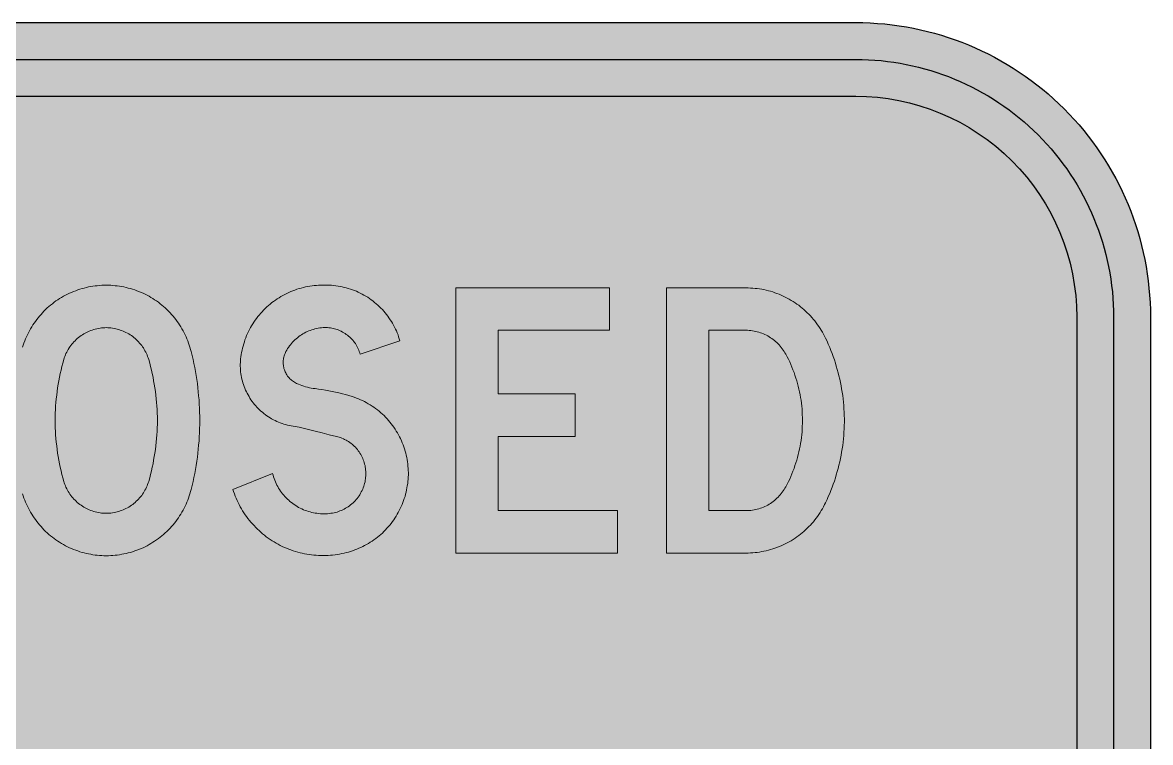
# Model space of a CAD drawing. Extents: x 0 to 420, y 0 to 297.
# Drawn here: x 166.88 to 189.83, y 65.31 to 79.97 of the extents above; entities that cross this region are included whole.
import ezdxf

# ---------------------------------------------------------------- set-up
doc = ezdxf.new("R2010")
doc.units = 0
doc.header["$LTSCALE"] = 0.5
for name, color, linetype in [('L25', 1, 'CONTINUOUS'), ('L35', 3, 'CONTINUOUS'), ('YELLOW', 50, 'CONTINUOUS')]:
    doc.layers.add(name, color=color, linetype=linetype)

msp = doc.modelspace()

# ---------------------------------------------------------------- hatches: boundary and pattern name
at = {"layer": 'L25'}
h = msp.add_hatch(color=256, dxfattribs=at)
h.dxf.hatch_style = 1
h.paths.add_polyline_path([(187.8315759, 52.1503274, -1.1103618253), (187.4754925, 52.1876725, -0.1940601609), (183.8331993, 50.718704), (135.8331993, 50.718704, -0.1940601609), (132.190906, 52.1876725, -1.1103618253), (131.8348226, 52.1503274, -0.4768377444), (132.0521677, 52.3264108, -0.1940601609), (130.5831993, 55.968704), (130.5831993, 73.968704, -0.4142135624), (135.8331993, 79.218704), (183.8331993, 79.218704, -0.4142135624), (189.0831993, 73.968704), (189.0831993, 55.968704, -0.1940601609), (187.6142308, 52.3264108, -0.4768377444)])
h.paths.add_polyline_path([(183.8331993, 78.468704, -0.4142135624), (188.3331993, 73.968704), (188.3331993, 55.968704, -0.4142135624), (183.8331993, 51.468704), (135.8331993, 51.468704, -0.4142135624), (131.3331993, 55.968704), (131.3331993, 73.968704, -0.4142135624), (135.8331993, 78.468704)], flags=16)
at = {"layer": 'YELLOW'}
h = msp.add_hatch(color=256, dxfattribs=at)
h.dxf.hatch_style = 1
h.paths.add_polyline_path([(189.8331993, 55.968704), (189.8331993, 73.968704, 0.4142135624), (183.8331993, 79.968704), (135.8331993, 79.968704, 0.4142135624), (129.8331993, 73.968704), (129.8331993, 55.968704, 0.1741844824), (131.2050247, 52.1503274), (131.8348226, 52.1503274, -0.4142135624), (132.0148226, 52.3303274), (132.0148226, 52.3655804, -0.1913873123), (130.5831993, 55.968704), (130.5831993, 73.968704, -0.4142135624), (135.8331993, 79.218704), (183.8331993, 79.218704, -0.4142135624), (189.0831993, 73.968704), (189.0831993, 55.968704, -0.1913873123), (187.6515759, 52.3655804), (187.6515759, 52.3303274, -0.4142135624), (187.8315759, 52.1503274, -1), (187.4715759, 52.1503274), (187.4363229, 52.1503274, -0.1913873123), (183.8331993, 50.718704), (135.8331993, 50.718704, -0.1913873123), (132.2300756, 52.1503274), (132.1948226, 52.1503274, -1), (131.8348226, 52.1503274), (131.2050247, 52.1503274, 0.2238764866), (135.8331993, 49.968704), (183.8331993, 49.968704, 0.4142135624)])
h = msp.add_hatch(color=256, dxfattribs=at)
edge = h.paths.add_edge_path()
edge.add_line((131.3331993, 55.968704), (131.3331993, 73.968704))
edge.add_arc((135.8331993, 73.968704), 4.5, 90, 180, ccw=False)
edge.add_line((135.8331993, 78.468704), (183.8331993, 78.468704))
edge.add_arc((183.8331993, 73.968704), 4.5, 0, 90, ccw=False)
edge.add_line((188.3331993, 73.968704), (188.3331993, 55.968704))
edge.add_arc((183.8331993, 55.968704), 4.5, -90, 0, ccw=False)
edge.add_line((183.8331993, 51.468704), (135.8331993, 51.468704))
edge.add_arc((135.8331993, 55.968704), 4.5, 180, 270, ccw=False)

# ---------------------------------------------------------------- linework, layer by layer
at = {"layer": 'L25', "elevation": 0.0007629}
for points in [[(130.5831993, 55.968704), (130.5831993, 73.968704, -0.4142135624), (135.8331993, 79.218704), (183.8331993, 79.218704, -0.4142135624), (189.0831993, 73.968704), (189.0831993, 55.968704, -0.4142135624), (183.8331993, 50.718704), (135.8331993, 50.718704, -0.4142135624)], [(131.3331993, 55.968704), (131.3331993, 73.968704, -0.4142135624), (135.8331993, 78.468704), (183.8331993, 78.468704, -0.4142135624), (188.3331993, 73.968704), (188.3331993, 55.968704, -0.4142135624), (183.8331993, 51.468704), (135.8331993, 51.468704, -0.4142135624)]]:
    msp.add_lwpolyline(points, format="xyb", close=True, dxfattribs=at)
at = {"layer": 'L25', "lineweight": 0, "elevation": 0.0007629}
msp.add_lwpolyline([(166.8752403, 70.374651), (166.8908006, 70.3305634), (166.9037675, 70.2864758), (166.9193278, 70.2449817), (166.9374815, 70.2034875), (166.9556352, 70.1619933), (166.9737889, 70.1204991), (166.994536, 70.0790049), (167.0152831, 70.0375108), (167.0386236, 69.99861), (167.0619641, 69.9597092), (167.0853045, 69.9208084), (167.1112384, 69.884501), (167.1371723, 69.8456002), (167.1631061, 69.8092928), (167.1916334, 69.7729854), (167.2201606, 69.7392714), (167.2512812, 69.7055574), (167.2798085, 69.6718433), (167.3109291, 69.6381293), (167.3446431, 69.6070087), (167.3783572, 69.5758881), (167.4120712, 69.5447674), (167.4457852, 69.5162402), (167.4820926, 69.4877129), (167.5184, 69.4591857), (167.5547074, 69.4332518), (167.5936082, 69.407318), (167.6299156, 69.3839775), (167.6688164, 69.3580436), (167.7077172, 69.3372965), (167.7492114, 69.3139561), (167.7881122, 69.293209), (167.8296063, 69.2750553), (167.8711005, 69.2569016), (167.9125947, 69.2387479), (167.9566822, 69.2231876), (167.9981764, 69.2076272), (168.042264, 69.1920669), (168.0863515, 69.1791), (168.1304391, 69.1687265), (168.1745267, 69.1583529), (168.2186142, 69.1479794), (168.2627018, 69.1401992), (168.3067894, 69.132419), (168.3534703, 69.1246389), (168.3975579, 69.1194521), (168.4416454, 69.1168587), (168.4883264, 69.1142653), (168.5324139, 69.111672), (168.5790949, 69.111672), (168.6231825, 69.111672), (168.6698634, 69.1142653), (168.713951, 69.1168587), (168.7606319, 69.1194521), (168.8047195, 69.1246389), (168.8514004, 69.132419), (168.895488, 69.1401992), (168.9395756, 69.1479794), (168.9836631, 69.1583529), (169.0277507, 69.1687265), (169.0718382, 69.1791), (169.1159258, 69.1920669), (169.1600134, 69.2076272), (169.2015075, 69.2231876), (169.2455951, 69.2387479), (169.2870893, 69.2569016), (169.3285835, 69.2750553), (169.3700776, 69.293209), (169.4089784, 69.3139561), (169.4504726, 69.3372965), (169.4893734, 69.3580436), (169.5282742, 69.3839775), (169.5645816, 69.407318), (169.6034824, 69.4332518), (169.6397898, 69.4591857), (169.6760972, 69.4877129), (169.7124046, 69.5162402), (169.7461186, 69.5447674), (169.7798326, 69.5758881), (169.8135466, 69.6070087), (169.8446673, 69.6381293), (169.8783813, 69.6718433), (169.9069085, 69.7055574), (169.9380292, 69.7392714), (169.9665564, 69.7729854), (169.9950837, 69.8092928), (170.0210175, 69.8456002), (170.0469514, 69.884501), (170.0728852, 69.9208084), (170.0962257, 69.9597092), (170.1195662, 69.99861), (170.1429067, 70.0375108), (170.1636538, 70.0790049), (170.1844008, 70.1204991), (170.2025545, 70.1619933), (170.2207082, 70.2034875), (170.2388619, 70.2449817), (170.2544223, 70.2864758), (170.2673892, 70.3305634), (170.2829495, 70.374651), (170.2933231, 70.4187385), (170.30629, 70.4628261), (170.3270371, 70.543221), (170.3451908, 70.623616), (170.3633445, 70.7066044), (170.3789048, 70.7869993), (170.3944651, 70.8699877), (170.407432, 70.9503827), (170.420399, 71.033371), (170.4333659, 71.1163594), (170.4437394, 71.1993477), (170.4515196, 71.2823361), (170.4592998, 71.3653244), (170.4670799, 71.4483128), (170.4722667, 71.5313011), (170.4774535, 71.6142895), (170.4800469, 71.6998712), (170.4826402, 71.7828596), (170.4826402, 71.8658479), (170.4826402, 71.9488363), (170.4800469, 72.0318246), (170.4774535, 72.114813), (170.4722667, 72.2003947), (170.4670799, 72.2833831), (170.4592998, 72.3663714), (170.4515196, 72.4493598), (170.4437394, 72.5323481), (170.4333659, 72.6153365), (170.420399, 72.6983248), (170.407432, 72.7787198), (170.3944651, 72.8617082), (170.3789048, 72.9446965), (170.3633445, 73.0250915), (170.3451908, 73.1080798), (170.3270371, 73.1884748), (170.30629, 73.2688698), (170.2933231, 73.3129573), (170.2829495, 73.3570449), (170.2673892, 73.4011324), (170.2544223, 73.4426266), (170.2388619, 73.4867142), (170.2207082, 73.5282084), (170.2025545, 73.5697025), (170.1844008, 73.6111967), (170.1636538, 73.6526909), (170.1429067, 73.6915917), (170.1195662, 73.7330859), (170.0962257, 73.7719866), (170.0728852, 73.8108874), (170.0469514, 73.8471948), (170.0210175, 73.8835022), (169.9950837, 73.922403), (169.9665564, 73.9561171), (169.9380292, 73.9924245), (169.9069085, 74.0261385), (169.8783813, 74.0598525), (169.8446673, 74.0935665), (169.8135466, 74.1246871), (169.7798326, 74.1558078), (169.7461186, 74.1869284), (169.7124046, 74.2154557), (169.6760972, 74.2439829), (169.6397898, 74.2725101), (169.6034824, 74.298444), (169.5645816, 74.3243779), (169.5282742, 74.3477183), (169.4893734, 74.3710588), (169.4504726, 74.3943993), (169.4089784, 74.4151464), (169.3700776, 74.4358935), (169.3285835, 74.4566406), (169.2870893, 74.4747943), (169.2455951, 74.492948), (169.2015075, 74.5085083), (169.1600134, 74.5240686), (169.1159258, 74.5370355), (169.0718382, 74.5500025), (169.0277507, 74.5629694), (168.9836631, 74.5733429), (168.9395756, 74.5837165), (168.895488, 74.5914966), (168.8514004, 74.5992768), (168.8047195, 74.6070569), (168.7606319, 74.6096503), (168.713951, 74.6148371), (168.6698634, 74.6174305), (168.6231825, 74.6200239), (168.5790949, 74.6200239), (168.5324139, 74.6200239), (168.4883264, 74.6174305), (168.4416454, 74.6148371), (168.3975579, 74.6096503), (168.3534703, 74.6070569), (168.3067894, 74.5992768), (168.2627018, 74.5914966), (168.2186142, 74.5837165), (168.1745267, 74.5733429), (168.1304391, 74.5629694), (168.0863515, 74.5500025), (168.042264, 74.5370355), (167.9981764, 74.5240686), (167.9566822, 74.5085083), (167.9125947, 74.492948), (167.8711005, 74.4747943), (167.8296063, 74.4566406), (167.7881122, 74.4358935), (167.7492114, 74.4151464), (167.7077172, 74.3943993), (167.6688164, 74.3710588), (167.6299156, 74.3477183), (167.5936082, 74.3243779), (167.5547074, 74.298444), (167.5184, 74.2725101), (167.4820926, 74.2439829), (167.4457852, 74.2154557), (167.4120712, 74.1869284), (167.3783572, 74.1558078), (167.3446431, 74.1246871), (167.3109291, 74.0935665), (167.2798085, 74.0598525), (167.2512812, 74.0261385), (167.2201606, 73.9924245), (167.1916334, 73.9561171), (167.1631061, 73.922403), (167.1371723, 73.8835022), (167.1112384, 73.8471948), (167.0853045, 73.8108874), (167.0619641, 73.7719866), (167.0386236, 73.7330859), (167.0152831, 73.6915917), (166.994536, 73.6526909), (166.9737889, 73.6111967), (166.9556352, 73.5697025), (166.9374815, 73.5282084), (166.9193278, 73.4867142), (166.9037675, 73.4426266), (166.8908006, 73.4011324), (166.8752403, 73.3570449)], dxfattribs=at)
for points in [[(173.1538278, 69.9752695), (173.1849485, 69.9804563), (173.2160691, 69.985643), (173.2471897, 69.9934232), (173.2783104, 70.0012034), (173.3068376, 70.0115769), (173.3353649, 70.0219505), (173.3664855, 70.032324), (173.3950127, 70.0452909), (173.42354, 70.0608512), (173.4494738, 70.0764116), (173.4780011, 70.0919719), (173.503935, 70.1075322), (173.5298688, 70.1256859), (173.5532093, 70.146433), (173.5791432, 70.1645867), (173.6024836, 70.1853338), (173.6232307, 70.2086742), (173.6465712, 70.2294213), (173.6673183, 70.2527618), (173.685472, 70.2786957), (173.7062191, 70.3020361), (173.7243728, 70.32797), (173.7399331, 70.3539039), (173.7554934, 70.3824311), (173.7710537, 70.4109584), (173.786614, 70.4368922), (173.799581, 70.4654195), (173.8099545, 70.4965401), (173.8203281, 70.5250673), (173.8307016, 70.556188), (173.8384818, 70.5847152), (173.8462619, 70.6158359), (173.8514487, 70.6469565), (173.8566355, 70.6780771), (173.8592288, 70.7066044), (173.8618222, 70.737725), (173.8618222, 70.7688456), (173.8618222, 70.7973729), (173.8618222, 70.8284935), (173.8592288, 70.8596141), (173.8566355, 70.8881414), (173.8514487, 70.919262), (173.8462619, 70.9477893), (173.8384818, 70.9789099), (173.8307016, 71.0074371), (173.8203281, 71.0359644), (173.8099545, 71.0644916), (173.799581, 71.0930189), (173.786614, 71.1189527), (173.7736471, 71.14748), (173.7580868, 71.1734138), (173.7425265, 71.1993477), (173.7269662, 71.2252816), (173.7088125, 71.248622), (173.6906587, 71.2719625), (173.6699117, 71.295303), (173.6491646, 71.3186435), (173.6284175, 71.3393906), (173.6076704, 71.3601376), (173.5843299, 71.3808847), (173.5609894, 71.3990384), (173.5350556, 71.4171921), (173.5117151, 71.4353458), (173.4857813, 71.4509062), (173.4598474, 71.4664665), (173.4313201, 71.4794334), (173.4053863, 71.4924003), (173.376859, 71.5053673), (173.3483318, 71.5157408), (173.3198045, 71.5261143), (173.2912773, 71.5338945), (173.2627501, 71.5416747), (173.1175204, 71.5753887), (172.9748842, 71.6116961), (172.8296546, 71.6505969), (172.7492596, 71.671344), (172.6688647, 71.6894977), (172.5884697, 71.7102448), (172.5080747, 71.7258051), (172.4276798, 71.7439588), (172.3446914, 71.7569257), (172.3057906, 71.7647059), (172.2694832, 71.772486), (172.2305824, 71.7828596), (172.194275, 71.7932331), (172.1579676, 71.8062), (172.1216602, 71.819167), (172.0853528, 71.8321339), (172.0490454, 71.8476942), (172.0153314, 71.8632545), (171.9816174, 71.8814082), (171.94531, 71.8995619), (171.9141893, 71.920309), (171.8804753, 71.9410561), (171.8493547, 71.9618032), (171.818234, 71.9825503), (171.7871134, 72.0058908), (171.7585862, 72.0318246), (171.7274655, 72.0551651), (171.6989383, 72.081099), (171.6730044, 72.1096262), (171.6470706, 72.1355601), (171.6211367, 72.1640873), (171.5952028, 72.1926146), (171.5718624, 72.2237352), (171.5485219, 72.2548558), (171.5251814, 72.2859765), (171.5044343, 72.3170971), (171.4862806, 72.3508111), (171.4655335, 72.3845251), (171.4473798, 72.4182391), (171.4318195, 72.4519532), (171.4136658, 72.4856672), (171.4006989, 72.5219746), (171.3851386, 72.558282), (171.3721716, 72.5945894), (171.3617981, 72.6308968), (171.3514246, 72.6672042), (171.341051, 72.7035116), (171.3332709, 72.7424124), (171.3254907, 72.7787198), (171.3203039, 72.8176206), (171.3151172, 72.8565214), (171.3125238, 72.8928288), (171.3099304, 72.9317296), (171.307337, 72.9706304), (171.307337, 73.0095312), (171.3099304, 73.0458386), (171.3125238, 73.0847394), (171.3151172, 73.1236401), (171.3203039, 73.1625409), (171.3254907, 73.2066285), (171.3332709, 73.2507161), (171.3436444, 73.2948036), (171.3514246, 73.3388912), (171.3643915, 73.3803854), (171.3773584, 73.4244729), (171.3903253, 73.4685605), (171.4032923, 73.5100547), (171.4188526, 73.5515488), (171.4370063, 73.593043), (171.45516, 73.6345372), (171.4733137, 73.6760314), (171.4940608, 73.7149322), (171.5148079, 73.7564263), (171.5381483, 73.7953271), (171.5614888, 73.8316345), (171.5848293, 73.8705353), (171.6107632, 73.9068427), (171.636697, 73.9431501), (171.6652243, 73.9794575), (171.6937515, 74.0131715), (171.7222788, 74.049479), (171.750806, 74.0805996), (171.7819266, 74.1143136), (171.8156407, 74.1454342), (171.8467613, 74.1765549), (171.8804753, 74.2076755), (171.9141893, 74.2362027), (171.9504967, 74.26473), (171.9868041, 74.2906639), (172.0231115, 74.3165977), (172.0594189, 74.3425316), (172.0983197, 74.365872), (172.1346271, 74.3892125), (172.1735279, 74.412553), (172.2150221, 74.4333001), (172.2539229, 74.4540472), (172.2954171, 74.4722009), (172.3369112, 74.4903546), (172.3784054, 74.5059149), (172.4198996, 74.5214752), (172.4613938, 74.5370355), (172.5054813, 74.5500025), (172.5495689, 74.5629694), (172.5910631, 74.5733429), (172.6351506, 74.5837165), (172.6792382, 74.5914966), (172.7233258, 74.5992768), (172.7674133, 74.6070569), (172.8140943, 74.6122437), (172.8581818, 74.6148371), (172.9022694, 74.6174305), (172.9489503, 74.6200239), (172.9930379, 74.6200239), (173.0371255, 74.6200239), (173.0786196, 74.6200239), (173.1227072, 74.6200239), (173.1667948, 74.6174305), (173.2082889, 74.6122437), (173.2523765, 74.6070569), (173.2964641, 74.6018702), (173.3379583, 74.59409), (173.3820458, 74.5863099), (173.42354, 74.5759363), (173.4650342, 74.5655628), (173.5065283, 74.5551892), (173.5480225, 74.5396289), (173.5895167, 74.526662), (173.6310109, 74.5111017), (173.6699117, 74.4955413), (173.7088125, 74.4773876), (173.7477132, 74.4592339), (173.786614, 74.4384869), (173.8255148, 74.4177398), (173.8618222, 74.3943993), (173.900723, 74.3736522), (173.9370304, 74.3477183), (173.9707444, 74.3243779), (174.0070518, 74.298444), (174.0407659, 74.2699168), (174.0744799, 74.2439829), (174.1056005, 74.2154557), (174.1367211, 74.184335), (174.1678418, 74.1532144), (174.1989624, 74.1220938), (174.2274897, 74.0909731), (174.2560169, 74.0572591), (174.2845441, 74.0235451), (174.310478, 73.9898311), (174.3338185, 73.9535237), (174.3597523, 73.9172163), (174.3830928, 73.8809089), (174.4064333, 73.8446015), (174.4271804, 73.8057007), (174.4479275, 73.7667999), (174.4660812, 73.7278991), (174.4842349, 73.6889983), (174.4997952, 73.6500975), (174.5179489, 73.6086033), (174.5309158, 73.5671092), (174.5438828, 73.5282084), (174.5568497, 73.4867142), (173.7477132, 73.2144087), (173.7399331, 73.2429359), (173.7295595, 73.2714631), (173.719186, 73.2999904), (173.7088125, 73.3259243), (173.6958455, 73.3518581), (173.6802852, 73.3803854), (173.6647249, 73.4037258), (173.6491646, 73.4296597), (173.6336043, 73.4530002), (173.6154506, 73.4763406), (173.5972969, 73.4996811), (173.5765498, 73.5230216), (173.5558027, 73.5437687), (173.5350556, 73.5645158), (173.5117151, 73.5826695), (173.4883746, 73.6008232), (173.4650342, 73.6189769), (173.4416937, 73.6371306), (173.4157598, 73.6526909), (173.389826, 73.6656578), (173.3638921, 73.6812181), (173.3379583, 73.6915917), (173.3120244, 73.7045586), (173.2834971, 73.7149322), (173.2549699, 73.7227123), (173.2264427, 73.7330859), (173.1979154, 73.7382726), (173.1693882, 73.7460528), (173.1408609, 73.7486462), (173.1097403, 73.7538329), (173.081213, 73.7564263), (173.0526858, 73.7564263), (173.0215652, 73.7564263), (172.9930379, 73.7564263), (172.9593239, 73.7538329), (172.9256099, 73.7486462), (172.8918959, 73.7434594), (172.8607752, 73.7382726), (172.8270612, 73.7304925), (172.7959406, 73.7201189), (172.7622266, 73.7123388), (172.7311059, 73.6993718), (172.6999853, 73.6889983), (172.6688647, 73.6760314), (172.6403374, 73.660471), (172.6092168, 73.6449107), (172.5806895, 73.6293504), (172.5521623, 73.6111967), (172.523635, 73.593043), (172.4977012, 73.5722959), (172.4691739, 73.5515488), (172.4458335, 73.5308017), (172.4198996, 73.5074613), (172.3965591, 73.4841208), (172.3732186, 73.4607803), (172.3498782, 73.4348465), (172.3291311, 73.4089126), (172.308384, 73.3829787), (172.2902303, 73.3544515), (172.2694832, 73.3285176), (172.2539229, 73.2999904), (172.2357692, 73.2688698), (172.2253956, 73.2481227), (172.2176155, 73.2273756), (172.2072419, 73.2040351), (172.1994618, 73.1806946), (172.194275, 73.1573542), (172.1890882, 73.1340137), (172.1839015, 73.1106732), (172.1813081, 73.0873327), (172.1813081, 73.0639923), (172.1813081, 73.0406518), (172.1813081, 73.0147179), (172.1839015, 72.9913775), (172.1864949, 72.968037), (172.1916816, 72.9446965), (172.1968684, 72.921356), (172.2046486, 72.8980156), (172.2124287, 72.8772685), (172.2228023, 72.853928), (172.2331758, 72.8331809), (172.2435493, 72.8124338), (172.2565163, 72.7916867), (172.2694832, 72.7709396), (172.2850435, 72.7527859), (172.3006038, 72.7346322), (172.3161642, 72.7164785), (172.3343179, 72.7009182), (172.3524716, 72.6853579), (172.3706253, 72.6697976), (172.3913724, 72.6568307), (172.4095261, 72.6438637), (172.4302731, 72.6308968), (172.4536136, 72.6205233), (172.489921, 72.6049629), (172.5262284, 72.5894026), (172.5625358, 72.5764357), (172.5988432, 72.5634688), (172.637744, 72.5530952), (172.6766448, 72.5427217), (172.7129522, 72.5323481), (172.751853, 72.524568), (172.7907538, 72.5193812), (172.8296546, 72.5141944), (172.899676, 72.5038209), (172.9696974, 72.4960407), (173.0397189, 72.4830738), (173.1097403, 72.4701069), (173.1771683, 72.4571399), (173.2471897, 72.444173), (173.3146178, 72.4260193), (173.3846392, 72.410459), (173.4520672, 72.3923053), (173.5194953, 72.3715582), (173.5869233, 72.3508111), (173.6284175, 72.3378442), (173.6699117, 72.3222839), (173.7114058, 72.3067235), (173.7529, 72.2885698), (173.7943942, 72.2704161), (173.833295, 72.249669), (173.8721958, 72.228922), (173.9110966, 72.2055815), (173.9499974, 72.1848344), (173.9888981, 72.1589005), (174.0252055, 72.1355601), (174.061513, 72.1096262), (174.0978204, 72.081099), (174.1315344, 72.0525717), (174.1652484, 72.0240445), (174.1989624, 71.9955172), (174.2326764, 71.9643966), (174.2637971, 71.933276), (174.2949177, 71.8995619), (174.3234449, 71.8658479), (174.3519722, 71.8321339), (174.3804994, 71.7984199), (174.4090267, 71.7621125), (174.4349605, 71.7258051), (174.458301, 71.6894977), (174.4816415, 71.6505969), (174.504982, 71.6116961), (174.5283224, 71.5727953), (174.5490695, 71.5338945), (174.5672232, 71.4949937), (174.5879703, 71.4534995), (174.6035306, 71.4120054), (174.6216843, 71.3705112), (174.6372446, 71.329017), (174.6502116, 71.2849294), (174.6631785, 71.2434353), (174.6761454, 71.1993477), (174.686519, 71.1578535), (174.6942991, 71.113766), (174.7046727, 71.0696784), (174.7098595, 71.0255908), (174.7176396, 70.9815033), (174.720233, 70.9374157), (174.7254198, 70.8907348), (174.7254198, 70.8466472), (174.7280132, 70.8025596), (174.7280132, 70.7584721), (174.7254198, 70.7117911), (174.7228264, 70.6677036), (174.720233, 70.623616), (174.7150462, 70.5795284), (174.7072661, 70.5354409), (174.6994859, 70.4913533), (174.6917058, 70.4498591), (174.6813322, 70.4057716), (174.6709587, 70.361684), (174.6605851, 70.3201898), (174.6450248, 70.2761023), (174.6320579, 70.2346081), (174.6164976, 70.1931139), (174.6009372, 70.1516198), (174.5827835, 70.112719), (174.5646298, 70.0712248), (174.5438828, 70.032324), (174.5231357, 69.9934232), (174.5023886, 69.9545224), (174.4790481, 69.9156216), (174.4557076, 69.8793142), (174.4297738, 69.8430068), (174.4038399, 69.8066994), (174.377906, 69.770392), (174.3493788, 69.736678), (174.3208516, 69.702964), (174.2923243, 69.66925), (174.2612037, 69.6355359), (174.230083, 69.6044153), (174.1989624, 69.5732947), (174.1652484, 69.5447674), (174.1315344, 69.5162402), (174.0978204, 69.4877129), (174.0641063, 69.4617791), (174.0277989, 69.4332518), (173.9914915, 69.4099114), (173.9525907, 69.3839775), (173.9162833, 69.360637), (173.8773825, 69.3398899), (173.8384818, 69.3191428), (173.799581, 69.2983958), (173.7606802, 69.2802421), (173.719186, 69.2620883), (173.6776918, 69.2439346), (173.6361976, 69.2283743), (173.5947035, 69.212814), (173.5532093, 69.1998471), (173.5091217, 69.1868802), (173.4676276, 69.1765066), (173.42354, 69.1661331), (173.376859, 69.1557595), (173.3301781, 69.145386), (173.2834971, 69.1376058), (173.2368162, 69.132419), (173.1875419, 69.1246389), (173.1408609, 69.1220455), (173.09418, 69.1168587), (173.0449056, 69.1168587), (172.9982247, 69.1142653), (172.9489503, 69.1142653), (172.9022694, 69.1168587), (172.8529951, 69.1194521), (172.8063141, 69.1246389), (172.7596332, 69.1272323), (172.7103588, 69.1350124), (172.6636779, 69.1427926), (172.6169969, 69.1505727), (172.570316, 69.1609463), (172.523635, 69.1713198), (172.4769541, 69.1842868), (172.4302731, 69.1972537), (172.3861856, 69.212814), (172.3395046, 69.2283743), (172.2954171, 69.2439346), (172.2513295, 69.2620883), (172.2072419, 69.2802421), (172.1631544, 69.3009891), (172.1190668, 69.3217362), (172.0775726, 69.3450767), (172.0360785, 69.3684172), (171.9945843, 69.3917576), (171.9530901, 69.4176915), (171.9141893, 69.4436254), (171.8752885, 69.4695592), (171.8363877, 69.4980865), (171.797487, 69.5292071), (171.7611795, 69.5577344), (171.7248721, 69.588855), (171.6885647, 69.622569), (171.6548507, 69.6536896), (171.6211367, 69.6874037), (171.5874227, 69.7237111), (171.5537087, 69.7574251), (171.522588, 69.7937325), (171.4940608, 69.8300399), (171.4629402, 69.8689407), (171.4344129, 69.9078415), (171.408479, 69.9467423), (171.3799518, 69.985643), (171.3540179, 70.0271372), (171.3306775, 70.0686314), (171.307337, 70.1101256), (171.2839965, 70.1516198), (171.2632494, 70.1957073), (171.2425023, 70.2372015), (171.2243486, 70.2812891), (171.2061949, 70.3253766), (171.1880412, 70.3720576), (171.1724809, 70.4161451), (171.1569206, 70.4628261), (171.966057, 70.7844059), (171.9764306, 70.7506919), (171.9868041, 70.7169779), (171.9971777, 70.6832639), (172.0101446, 70.6495499), (172.0231115, 70.6158359), (172.0386719, 70.5821218), (172.0542322, 70.5510012), (172.0697925, 70.5198806), (172.0879462, 70.4887599), (172.1060999, 70.4576393), (172.126847, 70.4291121), (172.1475941, 70.3979914), (172.1683412, 70.3694642), (172.1916816, 70.3435303), (172.2150221, 70.3150031), (172.240956, 70.2890692), (172.2668898, 70.2631354), (172.2928237, 70.2397949), (172.3187575, 70.2164544), (172.3472848, 70.1931139), (172.375812, 70.1723668), (172.4043393, 70.1516198), (172.4354599, 70.1308727), (172.4639872, 70.112719), (172.4951078, 70.0945653), (172.5288218, 70.0790049), (172.5599424, 70.0634446), (172.5936565, 70.0478843), (172.6273705, 70.0349174), (172.6610845, 70.0245438), (172.6947985, 70.0115769), (172.7285125, 70.0037968), (172.7622266, 69.9934232), (172.798534, 69.985643), (172.832248, 69.9804563), (172.8685554, 69.9752695), (172.9048628, 69.9700827), (172.9411702, 69.9674893), (172.9748842, 69.964896), (173.0111916, 69.964896), (173.047499, 69.9674893), (173.0838064, 69.9674893), (173.1201138, 69.9726761)], [(181.6004861, 69.1661331), (179.9822132, 69.1661331), (179.9822132, 74.5655628), (181.6004861, 74.5655628), (181.6471671, 74.5655628), (181.693848, 74.5629694), (181.7379356, 74.560376), (181.7846165, 74.5551892), (181.8312975, 74.5500025), (181.875385, 74.5448157), (181.922066, 74.5370355), (181.9661536, 74.5292554), (182.0102411, 74.5188818), (182.0569221, 74.5085083), (182.1010096, 74.4955413), (182.1450972, 74.4825744), (182.1865914, 74.4670141), (182.2306789, 74.4514538), (182.2747665, 74.4358935), (182.3162607, 74.4177398), (182.3577548, 74.3995861), (182.399249, 74.378839), (182.4407432, 74.3580919), (182.479644, 74.3347514), (182.5211382, 74.3114109), (182.560039, 74.2880705), (182.5989397, 74.2621366), (182.6352472, 74.2362027), (182.6741479, 74.2102689), (182.7104553, 74.1817416), (182.7467628, 74.1532144), (182.7804768, 74.1220938), (182.8141908, 74.0935665), (182.8479048, 74.0598525), (182.8816188, 74.0287319), (182.9127395, 73.9950178), (182.9438601, 73.9613038), (182.9723873, 73.9249964), (183.003508, 73.8912824), (183.0294418, 73.854975), (183.0579691, 73.8160742), (183.0839029, 73.7797668), (183.1098368, 73.740866), (183.1331773, 73.7019652), (183.1565177, 73.6630644), (183.1798582, 73.6215703), (183.2006053, 73.5800761), (183.218759, 73.5385819), (183.2498796, 73.478934), (183.2758135, 73.4166928), (183.3043407, 73.3544515), (183.3302746, 73.2896168), (183.3536151, 73.2273756), (183.3769556, 73.1651343), (183.400296, 73.1002997), (183.4210431, 73.035465), (183.4391968, 72.9706304), (183.4599439, 72.9057957), (183.4780976, 72.8383677), (183.4936579, 72.773533), (183.5092182, 72.7086984), (183.5221852, 72.6412703), (183.5351521, 72.5738423), (183.548119, 72.5064143), (183.5584926, 72.4415796), (183.5688661, 72.3741516), (183.5766463, 72.3067235), (183.5844264, 72.2392955), (183.5896132, 72.1718675), (183.5948, 72.101846), (183.5973934, 72.034418), (183.5999868, 71.96699), (183.6025801, 71.8995619), (183.6025801, 71.8321339), (183.5999868, 71.7647059), (183.5973934, 71.6946844), (183.5948, 71.6272564), (183.5896132, 71.5598284), (183.5844264, 71.4924003), (183.5766463, 71.4249723), (183.5688661, 71.3575443), (183.5584926, 71.2901162), (183.548119, 71.2226882), (183.5351521, 71.1578535), (183.5221852, 71.0904255), (183.5092182, 71.0229975), (183.4936579, 70.9581628), (183.4780976, 70.8907348), (183.4599439, 70.8259001), (183.4391968, 70.7610655), (183.4210431, 70.6962308), (183.400296, 70.6313962), (183.3769556, 70.5665615), (183.3536151, 70.5043203), (183.3302746, 70.4394856), (183.3043407, 70.3772443), (183.2758135, 70.3150031), (183.2498796, 70.2527618), (183.218759, 70.1905205), (183.2006053, 70.1516198), (183.1798582, 70.1101256), (183.1565177, 70.0686314), (183.1331773, 70.0297306), (183.1098368, 69.9908298), (183.0839029, 69.951929), (183.0579691, 69.9130282), (183.0294418, 69.8767208), (183.003508, 69.8404134), (182.9723873, 69.804106), (182.9438601, 69.770392), (182.9127395, 69.736678), (182.8816188, 69.702964), (182.8479048, 69.66925), (182.8141908, 69.6381293), (182.7804768, 69.6070087), (182.7467628, 69.5784814), (182.7104553, 69.5499542), (182.6741479, 69.521427), (182.6352472, 69.4928997), (182.5989397, 69.4669658), (182.560039, 69.4436254), (182.5211382, 69.4176915), (182.479644, 69.394351), (182.4407432, 69.3736039), (182.399249, 69.3528569), (182.3577548, 69.3321098), (182.3162607, 69.3139561), (182.2747665, 69.2958024), (182.2306789, 69.2802421), (182.1865914, 69.2646817), (182.1450972, 69.2491214), (182.1010096, 69.2361545), (182.0569221, 69.2231876), (182.0102411, 69.212814), (181.9661536, 69.2024405), (181.922066, 69.1946603), (181.875385, 69.1868802), (181.8312975, 69.1791), (181.7846165, 69.1739132), (181.7379356, 69.1713198), (181.693848, 69.1687265), (181.6471671, 69.1661331)], [(169.4426924, 70.623616), (169.4634395, 70.6962308), (169.4815932, 70.7662522), (169.4997469, 70.8388671), (169.5153072, 70.9114819), (169.5308676, 70.9840967), (169.5438345, 71.0567115), (169.5568014, 71.1293263), (169.5697684, 71.2019411), (169.5801419, 71.2745559), (169.5879221, 71.3497641), (169.5957022, 71.4223789), (169.6034824, 71.4949937), (169.6086691, 71.5702019), (169.6138559, 71.6428167), (169.6164493, 71.7180249), (169.6190427, 71.7906397), (169.6190427, 71.8658479), (169.6190427, 71.9384627), (169.6164493, 72.0136709), (169.6138559, 72.0888791), (169.6086691, 72.1614939), (169.6034824, 72.2341087), (169.5957022, 72.3093169), (169.5879221, 72.3819317), (169.5801419, 72.4571399), (169.5697684, 72.5297547), (169.5568014, 72.6023695), (169.5438345, 72.6749844), (169.5308676, 72.7475992), (169.5153072, 72.820214), (169.4997469, 72.8928288), (169.4815932, 72.9654436), (169.4634395, 73.035465), (169.4426924, 73.1080798), (169.4323189, 73.1392005), (169.4219454, 73.1677277), (169.4089784, 73.1988483), (169.3960115, 73.2273756), (169.3830446, 73.2559028), (169.3674842, 73.2844301), (169.3519239, 73.3129573), (169.3363636, 73.3414846), (169.3182099, 73.3674184), (169.3000562, 73.3933523), (169.2793091, 73.4192861), (169.258562, 73.4426266), (169.2378149, 73.4659671), (169.2144745, 73.4893076), (169.191134, 73.512648), (169.1677935, 73.5333951), (169.1418597, 73.5541422), (169.1185192, 73.5748893), (169.0925853, 73.593043), (169.0640581, 73.6111967), (169.0381242, 73.626757), (169.009597, 73.6449107), (168.9810697, 73.6578777), (168.9525425, 73.673438), (168.9240152, 73.6864049), (168.8928946, 73.6967785), (168.861774, 73.707152), (168.8332467, 73.7175255), (168.8021261, 73.7278991), (168.7710055, 73.7330859), (168.7398848, 73.740866), (168.7061708, 73.7460528), (168.6750502, 73.7486462), (168.6439295, 73.7538329), (168.6102155, 73.7538329), (168.5790949, 73.7564263), (168.5479743, 73.7538329), (168.5142602, 73.7538329), (168.4831396, 73.7486462), (168.452019, 73.7460528), (168.418305, 73.740866), (168.3871843, 73.7330859), (168.3560637, 73.7278991), (168.3249431, 73.7175255), (168.2938224, 73.707152), (168.2652952, 73.6967785), (168.2341746, 73.6864049), (168.2056473, 73.673438), (168.1771201, 73.6578777), (168.1485928, 73.6449107), (168.1200656, 73.626757), (168.0941317, 73.6111967), (168.0656045, 73.593043), (168.0396706, 73.5748893), (168.0137367, 73.5541422), (167.9903963, 73.5333951), (167.9670558, 73.512648), (167.9437153, 73.4893076), (167.9203748, 73.4659671), (167.8996278, 73.4426266), (167.8788807, 73.4192861), (167.8581336, 73.3933523), (167.8399799, 73.3674184), (167.8218262, 73.3414846), (167.8062659, 73.3129573), (167.7907055, 73.2844301), (167.7751452, 73.2559028), (167.7595849, 73.2273756), (167.746618, 73.1988483), (167.7362444, 73.1677277), (167.7258709, 73.1392005), (167.7154973, 73.1080798), (167.6947503, 73.035465), (167.6765966, 72.9654436), (167.6584429, 72.8928288), (167.6428825, 72.820214), (167.6273222, 72.7475992), (167.6143553, 72.6749844), (167.6013884, 72.6023695), (167.5884214, 72.5297547), (167.5780479, 72.4571399), (167.5702677, 72.3819317), (167.5624876, 72.3093169), (167.5547074, 72.2341087), (167.5495206, 72.1614939), (167.5443339, 72.0888791), (167.5417405, 72.0136709), (167.5391471, 71.9384627), (167.5391471, 71.8658479), (167.5391471, 71.7906397), (167.5417405, 71.7180249), (167.5443339, 71.6428167), (167.5495206, 71.5702019), (167.5547074, 71.4949937), (167.5624876, 71.4223789), (167.5702677, 71.3497641), (167.5780479, 71.2745559), (167.5884214, 71.2019411), (167.6013884, 71.1293263), (167.6143553, 71.0567115), (167.6273222, 70.9840967), (167.6428825, 70.9114819), (167.6584429, 70.8388671), (167.6765966, 70.7662522), (167.6947503, 70.6962308), (167.7154973, 70.623616), (167.7258709, 70.5924954), (167.7362444, 70.5639681), (167.746618, 70.5328475), (167.7595849, 70.5043203), (167.7751452, 70.4731996), (167.7907055, 70.4472658), (167.8062659, 70.4187385), (167.8218262, 70.3902113), (167.8399799, 70.3642774), (167.8581336, 70.3383435), (167.8788807, 70.3124097), (167.8996278, 70.2890692), (167.9203748, 70.2631354), (167.9437153, 70.2397949), (167.9670558, 70.2190478), (167.9903963, 70.1983007), (168.0137367, 70.1775536), (168.0396706, 70.1568065), (168.0656045, 70.1386528), (168.0941317, 70.1204991), (168.1200656, 70.1023454), (168.1485928, 70.0867851), (168.1771201, 70.0712248), (168.2056473, 70.0582579), (168.2341746, 70.0452909), (168.2652952, 70.0349174), (168.2938224, 70.0219505), (168.3249431, 70.0141703), (168.3560637, 70.0037968), (168.3871843, 69.9960166), (168.418305, 69.9908298), (168.452019, 69.985643), (168.4831396, 69.9804563), (168.5142602, 69.9778629), (168.5479743, 69.9752695), (168.5790949, 69.9752695), (168.6102155, 69.9752695), (168.6439295, 69.9778629), (168.6750502, 69.9804563), (168.7061708, 69.985643), (168.7398848, 69.9908298), (168.7710055, 69.9960166), (168.8021261, 70.0037968), (168.8332467, 70.0141703), (168.861774, 70.0219505), (168.8928946, 70.0349174), (168.9240152, 70.0452909), (168.9525425, 70.0582579), (168.9810697, 70.0712248), (169.009597, 70.0867851), (169.0381242, 70.1023454), (169.0640581, 70.1204991), (169.0925853, 70.1386528), (169.1185192, 70.1568065), (169.1418597, 70.1775536), (169.1677935, 70.1983007), (169.191134, 70.2190478), (169.2144745, 70.2397949), (169.2378149, 70.2631354), (169.258562, 70.2890692), (169.2793091, 70.3124097), (169.3000562, 70.3383435), (169.3182099, 70.3642774), (169.3363636, 70.3902113), (169.3519239, 70.4187385), (169.3674842, 70.4472658), (169.3830446, 70.4731996), (169.3960115, 70.5043203), (169.4089784, 70.5328475), (169.4219454, 70.5639681), (169.4323189, 70.5924954)], [(181.6004861, 70.0297306), (180.8458108, 70.0297306), (180.8458108, 73.7019652), (181.6004861, 73.7019652), (181.6342001, 73.7019652), (181.6679142, 73.6993718), (181.6990348, 73.6967785), (181.7327488, 73.6915917), (181.7638694, 73.6864049), (181.7975835, 73.6786247), (181.8287041, 73.6708446), (181.8624181, 73.6630644), (181.8935387, 73.6526909), (181.9246594, 73.6423173), (181.95578, 73.6293504), (181.9843073, 73.6163835), (182.0154279, 73.6008232), (182.0439551, 73.5878562), (182.0724824, 73.5697025), (182.1010096, 73.5515488), (182.1269435, 73.5333951), (182.1554707, 73.5152414), (182.1814046, 73.4944943), (182.2047451, 73.4737473), (182.2306789, 73.4504068), (182.2540194, 73.4270663), (182.2773599, 73.4037258), (182.298107, 73.377792), (182.3188541, 73.3544515), (182.3396011, 73.3259243), (182.3577548, 73.2999904), (182.3759085, 73.2714631), (182.3940623, 73.2455293), (182.4096226, 73.2144087), (182.4381498, 73.1625409), (182.4640837, 73.1106732), (182.4900175, 73.0588055), (182.513358, 73.0043444), (182.5366985, 72.9498833), (182.5574456, 72.8954222), (182.5781927, 72.8409611), (182.5963464, 72.7865), (182.6170934, 72.7294455), (182.6326538, 72.6749844), (182.6482141, 72.6179299), (182.6637744, 72.5608754), (182.6767413, 72.5038209), (182.6897083, 72.4467664), (182.7026752, 72.3897119), (182.7130487, 72.3326574), (182.7208289, 72.2756029), (182.728609, 72.215955), (182.7363892, 72.1589005), (182.741576, 72.0992527), (182.7441694, 72.0421982), (182.7467628, 71.9825503), (182.7493561, 71.9254958), (182.7493561, 71.8658479), (182.7493561, 71.8062), (182.7467628, 71.7491455), (182.7441694, 71.6894977), (182.741576, 71.6324432), (182.7363892, 71.5727953), (182.728609, 71.5157408), (182.7208289, 71.4560929), (182.7130487, 71.3990384), (182.7026752, 71.3419839), (182.6897083, 71.2849294), (182.6767413, 71.2252816), (182.6637744, 71.1708205), (182.6482141, 71.113766), (182.6326538, 71.0567115), (182.6170934, 70.999657), (182.5963464, 70.9451959), (182.5781927, 70.8907348), (182.5574456, 70.8336803), (182.5366985, 70.7792192), (182.513358, 70.7273515), (182.4900175, 70.6728903), (182.4640837, 70.6210226), (182.4381498, 70.5665615), (182.4096226, 70.5146938), (182.3940623, 70.4861666), (182.3759085, 70.4576393), (182.3577548, 70.4317054), (182.3396011, 70.4031782), (182.3188541, 70.3772443), (182.298107, 70.3513105), (182.2773599, 70.32797), (182.2540194, 70.3046295), (182.2306789, 70.2812891), (182.2047451, 70.2579486), (182.1814046, 70.2372015), (182.1554707, 70.2164544), (182.1269435, 70.1983007), (182.1010096, 70.1775536), (182.0724824, 70.1619933), (182.0439551, 70.1438396), (182.0154279, 70.1282793), (181.9843073, 70.1153124), (181.95578, 70.1023454), (181.9246594, 70.0893785), (181.8935387, 70.0790049), (181.8624181, 70.0686314), (181.8287041, 70.0582579), (181.7975835, 70.0504777), (181.7638694, 70.0452909), (181.7327488, 70.0401042), (181.6990348, 70.0349174), (181.6679142, 70.032324), (181.6342001, 70.0297306)]]:
    msp.add_lwpolyline(points, close=True, dxfattribs=at)
at = {"layer": 'L25', "lineweight": 0}
msp.add_lwpolyline([(175.6927528, 74.5655628), (178.8229697, 74.5655628), (178.8229697, 73.7019652), (176.5563503, 73.7019652), (176.5563503, 72.4052722), (178.1227555, 72.4052722), (178.1227555, 71.5416747), (176.5563503, 71.5416747), (176.5563503, 70.0297306), (178.986353, 70.0297306), (178.986353, 69.1661331), (175.6927528, 69.1661331), (175.6927528, 74.5655628)], close=True, dxfattribs=at)
at = {"layer": 'L35', "elevation": 0.0007629}
msp.add_lwpolyline([(129.8331993, 55.968704), (129.8331993, 73.968704, -0.4142135624), (135.8331993, 79.968704), (183.8331993, 79.968704, -0.4142135624), (189.8331993, 73.968704), (189.8331993, 55.968704, -0.4142135624), (183.8331993, 49.968704), (135.8331993, 49.968704, -0.4142135624)], format="xyb", close=True, dxfattribs=at)

doc.saveas('drawing.dxf')
